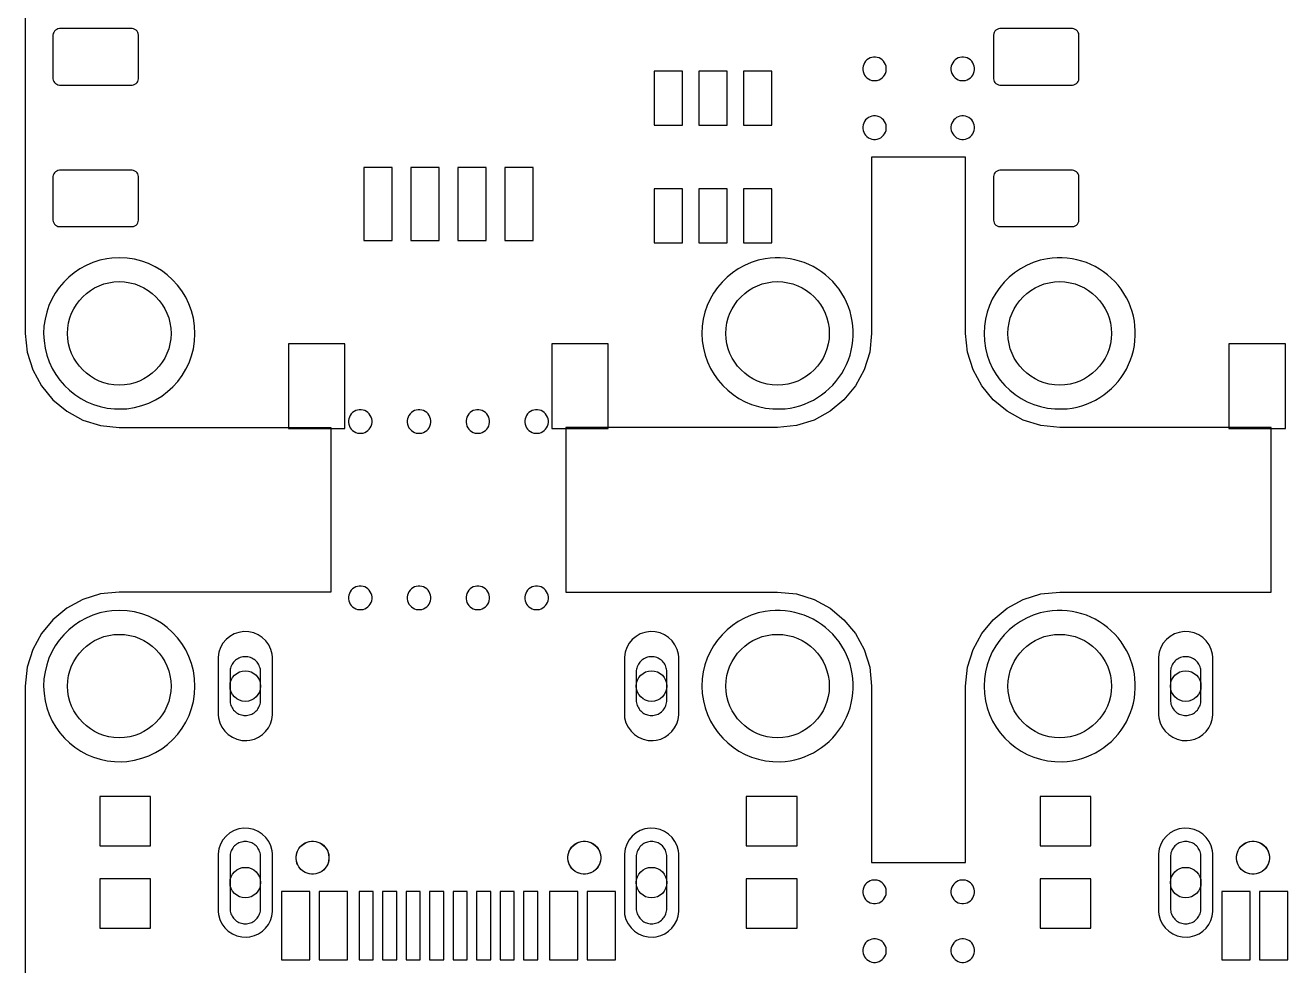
# Model space of a CAD drawing. Header units: millimetres. Extents: x 1 to 99, y 1.7 to 98.2.
# Drawn here: x 1 to 27.85, y 50.3 to 70.3 of the extents above; entities that cross this region are included whole.
import ezdxf

# ---------------------------------------------------------------- set-up
doc = ezdxf.new("R2010")
doc.units = ezdxf.units.MM

msp = doc.modelspace()

# ---------------------------------------------------------------- linework, layer by layer
at = {"layer": '16_copper'}
for points in [[(3.158, 62.149, 1), (2.842, 65.351), (2.738, 65.337, 0.936603), (3.053, 62.142)], [(17.158, 62.149, 1), (16.842, 65.351), (16.738, 65.337, 0.936603), (17.053, 62.142)], [(23.158, 62.149, 1), (22.842, 65.351), (22.738, 65.337, 0.936603), (23.053, 62.142)], [(3.158, 54.649, 1), (2.842, 57.851), (2.738, 57.837, 0.936603), (3.053, 54.642)], [(17.158, 54.649, 1), (16.842, 57.851), (16.738, 57.837, 0.936603), (17.053, 54.642)], [(23.158, 54.649, 1), (22.842, 57.851), (22.738, 57.837, 0.936603), (23.053, 54.642)], [(5.777, 55.099, 0.349916), (6.259, 55.638), (6.259, 56.862), (6.252, 56.926, 0.893656), (5.101, 56.862), (5.101, 55.638), (5.108, 55.574, 0.381721), (5.713, 55.092)], [(14.417, 55.099, 0.349916), (14.899, 55.638), (14.899, 56.862), (14.892, 56.926, 0.893656), (13.741, 56.862), (13.741, 55.638), (13.748, 55.574, 0.381721), (14.353, 55.092)], [(25.777, 55.099, 0.349916), (26.259, 55.638), (26.259, 56.862), (26.252, 56.926, 0.893656), (25.101, 56.862), (25.101, 55.638), (25.108, 55.574, 0.381721), (25.713, 55.092)], [(5.777, 50.919, 0.349916), (6.259, 51.458), (6.259, 52.682), (6.252, 52.746, 0.893656), (5.101, 52.682), (5.101, 51.458), (5.108, 51.394, 0.381721), (5.713, 50.912)], [(14.417, 50.919, 0.349916), (14.899, 51.458), (14.899, 52.682), (14.892, 52.746, 0.893656), (13.741, 52.682), (13.741, 51.458), (13.748, 51.394, 0.381721), (14.353, 50.912)], [(25.777, 50.919, 0.349916), (26.259, 51.458), (26.259, 52.682), (26.252, 52.746, 0.893656), (25.101, 52.682), (25.101, 51.458), (25.108, 51.394, 0.381721), (25.713, 50.912)]]:
    msp.add_lwpolyline(points, format="xyb", close=True, dxfattribs=at)
at = {"layer": '1_copper'}
for points in [[(3.304, 69.036), (3.331, 69.047), (3.356, 69.063), (3.377, 69.084), (3.393, 69.109), (3.404, 69.136), (3.41, 69.165), (3.41, 70.095), (3.404, 70.124), (3.393, 70.151), (3.377, 70.176), (3.356, 70.197), (3.331, 70.213), (3.304, 70.224), (3.275, 70.23), (1.725, 70.23), (1.696, 70.224), (1.669, 70.213), (1.644, 70.197), (1.623, 70.176), (1.607, 70.151), (1.596, 70.124), (1.59, 70.095), (1.59, 69.165), (1.596, 69.136), (1.607, 69.109), (1.623, 69.084), (1.644, 69.063), (1.669, 69.047), (1.696, 69.036), (1.725, 69.03), (3.275, 69.03)], [(23.304, 69.036), (23.331, 69.047), (23.356, 69.063), (23.377, 69.084), (23.393, 69.109), (23.404, 69.136), (23.41, 69.165), (23.41, 70.095), (23.404, 70.124), (23.393, 70.151), (23.377, 70.176), (23.356, 70.197), (23.331, 70.213), (23.304, 70.224), (23.275, 70.23), (21.725, 70.23), (21.696, 70.224), (21.669, 70.213), (21.644, 70.197), (21.623, 70.176), (21.607, 70.151), (21.596, 70.124), (21.59, 70.095), (21.59, 69.165), (21.596, 69.136), (21.607, 69.109), (21.623, 69.084), (21.644, 69.063), (21.669, 69.047), (21.696, 69.036), (21.725, 69.03), (23.275, 69.03)], [(14.975, 69.325), (14.375, 69.325), (14.375, 68.175), (14.975, 68.175)], [(15.925, 69.325), (15.325, 69.325), (15.325, 68.175), (15.925, 68.175)], [(16.875, 69.325), (16.275, 69.325), (16.275, 68.175), (16.875, 68.175)], [(3.304, 66.026), (3.331, 66.037), (3.356, 66.053), (3.377, 66.074), (3.393, 66.099), (3.404, 66.126), (3.41, 66.155), (3.41, 67.085), (3.404, 67.114), (3.393, 67.141), (3.377, 67.166), (3.356, 67.187), (3.331, 67.203), (3.304, 67.214), (3.275, 67.22), (1.725, 67.22), (1.696, 67.214), (1.669, 67.203), (1.644, 67.187), (1.623, 67.166), (1.607, 67.141), (1.596, 67.114), (1.59, 67.085), (1.59, 66.155), (1.596, 66.126), (1.607, 66.099), (1.623, 66.074), (1.644, 66.053), (1.669, 66.037), (1.696, 66.026), (1.725, 66.02), (3.275, 66.02)], [(8.8, 67.275), (8.2, 67.275), (8.2, 65.725), (8.8, 65.725)], [(9.8, 67.275), (9.2, 67.275), (9.2, 65.725), (9.8, 65.725)], [(10.8, 67.275), (10.2, 67.275), (10.2, 65.725), (10.8, 65.725)], [(11.8, 67.275), (11.2, 67.275), (11.2, 65.725), (11.8, 65.725)], [(23.304, 66.026), (23.331, 66.037), (23.356, 66.053), (23.377, 66.074), (23.393, 66.099), (23.404, 66.126), (23.41, 66.155), (23.41, 67.085), (23.404, 67.114), (23.393, 67.141), (23.377, 67.166), (23.356, 67.187), (23.331, 67.203), (23.304, 67.214), (23.275, 67.22), (21.725, 67.22), (21.696, 67.214), (21.669, 67.203), (21.644, 67.187), (21.623, 67.166), (21.607, 67.141), (21.596, 67.114), (21.59, 67.085), (21.59, 66.155), (21.596, 66.126), (21.607, 66.099), (21.623, 66.074), (21.644, 66.053), (21.669, 66.037), (21.696, 66.026), (21.725, 66.02), (23.275, 66.02)], [(14.975, 66.825), (14.375, 66.825), (14.375, 65.675), (14.975, 65.675)], [(15.925, 66.825), (15.325, 66.825), (15.325, 65.675), (15.925, 65.675)], [(16.875, 66.825), (16.275, 66.825), (16.275, 65.675), (16.875, 65.675)], [(7.8, 63.525), (6.6, 63.525), (6.6, 61.725), (7.8, 61.725)], [(13.4, 63.525), (12.2, 63.525), (12.2, 61.725), (13.4, 61.725)], [(27.8, 63.525), (26.6, 63.525), (26.6, 61.725), (27.8, 61.725)], [(3.665, 53.9), (2.585, 53.9), (2.585, 52.85), (3.665, 52.85)], [(17.415, 53.9), (16.335, 53.9), (16.335, 52.85), (17.415, 52.85)], [(23.665, 53.9), (22.585, 53.9), (22.585, 52.85), (23.665, 52.85)], [(3.665, 52.15), (2.585, 52.15), (2.585, 51.1), (3.665, 51.1)], [(17.415, 52.15), (16.335, 52.15), (16.335, 51.1), (17.415, 51.1)], [(23.665, 52.15), (22.585, 52.15), (22.585, 51.1), (23.665, 51.1)], [(7.05, 51.88), (6.45, 51.88), (6.45, 50.43), (7.05, 50.43)], [(7.85, 51.88), (7.25, 51.88), (7.25, 50.43), (7.85, 50.43)], [(8.4, 51.88), (8.1, 51.88), (8.1, 50.43), (8.4, 50.43)], [(8.9, 51.88), (8.6, 51.88), (8.6, 50.43), (8.9, 50.43)], [(9.4, 51.88), (9.1, 51.88), (9.1, 50.43), (9.4, 50.43)], [(9.9, 51.88), (9.6, 51.88), (9.6, 50.43), (9.9, 50.43)], [(10.4, 51.88), (10.1, 51.88), (10.1, 50.43), (10.4, 50.43)], [(10.9, 51.88), (10.6, 51.88), (10.6, 50.43), (10.9, 50.43)], [(11.4, 51.88), (11.1, 51.88), (11.1, 50.43), (11.4, 50.43)], [(11.9, 51.88), (11.6, 51.88), (11.6, 50.43), (11.9, 50.43)], [(12.75, 51.88), (12.15, 51.88), (12.15, 50.43), (12.75, 50.43)], [(13.55, 51.88), (12.95, 51.88), (12.95, 50.43), (13.55, 50.43)], [(27.05, 51.88), (26.45, 51.88), (26.45, 50.43), (27.05, 50.43)], [(27.85, 51.88), (27.25, 51.88), (27.25, 50.43), (27.85, 50.43)]]:
    msp.add_lwpolyline(points, close=True, dxfattribs=at)
for points in [[(3.158, 62.149, 1), (2.842, 65.351), (2.738, 65.337, 0.936603), (3.053, 62.142)], [(17.158, 62.149, 1), (16.842, 65.351), (16.738, 65.337, 0.936603), (17.053, 62.142)], [(23.158, 62.149, 1), (22.842, 65.351), (22.738, 65.337, 0.936603), (23.053, 62.142)], [(3.158, 54.649, 1), (2.842, 57.851), (2.738, 57.837, 0.936603), (3.053, 54.642)], [(17.158, 54.649, 1), (16.842, 57.851), (16.738, 57.837, 0.936603), (17.053, 54.642)], [(23.158, 54.649, 1), (22.842, 57.851), (22.738, 57.837, 0.936603), (23.053, 54.642)], [(5.777, 55.099, 0.349916), (6.259, 55.638), (6.259, 56.862), (6.252, 56.926, 0.893656), (5.101, 56.862), (5.101, 55.638), (5.108, 55.574, 0.381721), (5.713, 55.092)], [(14.417, 55.099, 0.349916), (14.899, 55.638), (14.899, 56.862), (14.892, 56.926, 0.893656), (13.741, 56.862), (13.741, 55.638), (13.748, 55.574, 0.381721), (14.353, 55.092)], [(25.777, 55.099, 0.349916), (26.259, 55.638), (26.259, 56.862), (26.252, 56.926, 0.893656), (25.101, 56.862), (25.101, 55.638), (25.108, 55.574, 0.381721), (25.713, 55.092)], [(5.777, 50.919, 0.349916), (6.259, 51.458), (6.259, 52.682), (6.252, 52.746, 0.893656), (5.101, 52.682), (5.101, 51.458), (5.108, 51.394, 0.381721), (5.713, 50.912)], [(14.417, 50.919, 0.349916), (14.899, 51.458), (14.899, 52.682), (14.892, 52.746, 0.893656), (13.741, 52.682), (13.741, 51.458), (13.748, 51.394, 0.381721), (14.353, 50.912)], [(25.777, 50.919, 0.349916), (26.259, 51.458), (26.259, 52.682), (26.252, 52.746, 0.893656), (25.101, 52.682), (25.101, 51.458), (25.108, 51.394, 0.381721), (25.713, 50.912)]]:
    msp.add_lwpolyline(points, format="xyb", close=True, dxfattribs=at)
at = {"layer": 'drills_NPTH'}
for centre in [(7.11, 52.6), (12.89, 52.6), (27.11, 52.6)]:
    msp.add_circle(centre, 0.35, dxfattribs=at)
at = {"layer": 'drills_PTH'}
for centre in [(5.68, 56.25), (14.32, 56.25), (25.68, 56.25), (5.68, 52.07), (14.32, 52.07), (25.68, 52.07)]:
    msp.add_circle(centre, 0.325, dxfattribs=at)
at = {"layer": 'drills_via_1_16'}
for centre in [(3, 63.75), (17, 63.75), (23, 63.75), (3, 56.25), (17, 56.25), (23, 56.25)]:
    msp.add_circle(centre, 1.1, dxfattribs=at)
at = {"layer": 'holes'}
for points in [[(19.312, 69.355), (19.312, 69.395), (19.306, 69.434), (19.294, 69.471), (19.276, 69.506), (19.253, 69.538), (19.225, 69.566), (19.194, 69.589), (19.158, 69.607), (19.121, 69.619), (19.082, 69.625), (19.043, 69.625), (19.004, 69.619), (18.967, 69.607), (18.931, 69.589), (18.9, 69.566), (18.872, 69.538), (18.849, 69.506), (18.831, 69.471), (18.819, 69.434), (18.812, 69.395), (18.812, 69.355), (18.819, 69.316), (18.831, 69.279), (18.849, 69.244), (18.872, 69.212), (18.9, 69.184), (18.931, 69.161), (18.967, 69.143), (19.004, 69.131), (19.043, 69.125), (19.082, 69.125), (19.121, 69.131), (19.158, 69.143), (19.194, 69.161), (19.225, 69.184), (19.253, 69.212), (19.276, 69.244), (19.294, 69.279), (19.306, 69.316), (19.312, 69.355)], [(21.188, 69.355), (21.188, 69.395), (21.181, 69.434), (21.169, 69.471), (21.151, 69.506), (21.128, 69.538), (21.1, 69.566), (21.069, 69.589), (21.033, 69.607), (20.996, 69.619), (20.957, 69.625), (20.918, 69.625), (20.879, 69.619), (20.842, 69.607), (20.806, 69.589), (20.775, 69.566), (20.747, 69.538), (20.724, 69.506), (20.706, 69.471), (20.694, 69.434), (20.688, 69.395), (20.688, 69.355), (20.694, 69.316), (20.706, 69.279), (20.724, 69.244), (20.747, 69.212), (20.775, 69.184), (20.806, 69.161), (20.842, 69.143), (20.879, 69.131), (20.918, 69.125), (20.957, 69.125), (20.996, 69.131), (21.033, 69.143), (21.069, 69.161), (21.1, 69.184), (21.128, 69.212), (21.151, 69.244), (21.169, 69.279), (21.181, 69.316), (21.188, 69.355)], [(19.312, 68.105), (19.312, 68.145), (19.306, 68.184), (19.294, 68.221), (19.276, 68.256), (19.253, 68.288), (19.225, 68.316), (19.194, 68.339), (19.158, 68.357), (19.121, 68.369), (19.082, 68.375), (19.043, 68.375), (19.004, 68.369), (18.967, 68.357), (18.931, 68.339), (18.9, 68.316), (18.872, 68.288), (18.849, 68.256), (18.831, 68.221), (18.819, 68.184), (18.812, 68.145), (18.812, 68.105), (18.819, 68.066), (18.831, 68.029), (18.849, 67.994), (18.872, 67.962), (18.9, 67.934), (18.931, 67.911), (18.967, 67.893), (19.004, 67.881), (19.043, 67.875), (19.082, 67.875), (19.121, 67.881), (19.158, 67.893), (19.194, 67.911), (19.225, 67.934), (19.253, 67.962), (19.276, 67.994), (19.294, 68.029), (19.306, 68.066), (19.312, 68.105)], [(21.188, 68.105), (21.188, 68.145), (21.181, 68.184), (21.169, 68.221), (21.151, 68.256), (21.128, 68.288), (21.1, 68.316), (21.069, 68.339), (21.033, 68.357), (20.996, 68.369), (20.957, 68.375), (20.918, 68.375), (20.879, 68.369), (20.842, 68.357), (20.806, 68.339), (20.775, 68.316), (20.747, 68.288), (20.724, 68.256), (20.706, 68.221), (20.694, 68.184), (20.688, 68.145), (20.688, 68.105), (20.694, 68.066), (20.706, 68.029), (20.724, 67.994), (20.747, 67.962), (20.775, 67.934), (20.806, 67.911), (20.842, 67.893), (20.879, 67.881), (20.918, 67.875), (20.957, 67.875), (20.996, 67.881), (21.033, 67.893), (21.069, 67.911), (21.1, 67.934), (21.128, 67.962), (21.151, 67.994), (21.169, 68.029), (21.181, 68.066), (21.188, 68.105)], [(12.5, 58.25), (17, 58.25), (17.402, 58.209), (17.777, 58.092), (18.116, 57.907), (18.412, 57.662), (18.657, 57.366), (18.842, 57.026), (18.959, 56.652), (19, 56.25), (19, 52.5), (21, 52.5), (21, 56.25), (21.041, 56.652), (21.158, 57.027), (21.343, 57.366), (21.588, 57.662), (21.884, 57.907), (22.223, 58.092), (22.598, 58.209), (23, 58.25), (27.5, 58.25), (27.5, 61.75), (23, 61.75), (22.598, 61.791), (22.224, 61.908), (21.884, 62.093), (21.588, 62.337), (21.343, 62.634), (21.158, 62.973), (21.041, 63.348), (21, 63.75), (21, 67.5), (19, 67.5), (19, 63.75), (18.959, 63.348), (18.842, 62.973), (18.657, 62.634), (18.412, 62.337), (18.116, 62.093), (17.776, 61.908), (17.402, 61.791), (17, 61.75), (12.5, 61.75), (12.5, 58.25)], [(8.375, 61.855), (8.375, 61.895), (8.369, 61.934), (8.357, 61.971), (8.339, 62.006), (8.316, 62.038), (8.288, 62.066), (8.256, 62.089), (8.221, 62.107), (8.184, 62.119), (8.145, 62.125), (8.105, 62.125), (8.066, 62.119), (8.029, 62.107), (7.994, 62.089), (7.962, 62.066), (7.934, 62.038), (7.911, 62.006), (7.893, 61.971), (7.881, 61.934), (7.875, 61.895), (7.875, 61.855), (7.881, 61.816), (7.893, 61.779), (7.911, 61.744), (7.934, 61.712), (7.962, 61.684), (7.994, 61.661), (8.029, 61.643), (8.066, 61.631), (8.105, 61.625), (8.145, 61.625), (8.184, 61.631), (8.221, 61.643), (8.256, 61.661), (8.288, 61.684), (8.316, 61.712), (8.339, 61.744), (8.357, 61.779), (8.369, 61.816), (8.375, 61.855)], [(9.625, 61.855), (9.625, 61.895), (9.619, 61.934), (9.607, 61.971), (9.589, 62.006), (9.566, 62.038), (9.538, 62.066), (9.506, 62.089), (9.471, 62.107), (9.434, 62.119), (9.395, 62.125), (9.355, 62.125), (9.316, 62.119), (9.279, 62.107), (9.244, 62.089), (9.212, 62.066), (9.184, 62.038), (9.161, 62.006), (9.143, 61.971), (9.131, 61.934), (9.125, 61.895), (9.125, 61.855), (9.131, 61.816), (9.143, 61.779), (9.161, 61.744), (9.184, 61.712), (9.212, 61.684), (9.244, 61.661), (9.279, 61.643), (9.316, 61.631), (9.355, 61.625), (9.395, 61.625), (9.434, 61.631), (9.471, 61.643), (9.506, 61.661), (9.538, 61.684), (9.566, 61.712), (9.589, 61.744), (9.607, 61.779), (9.619, 61.816), (9.625, 61.855)], [(10.875, 61.855), (10.875, 61.895), (10.869, 61.934), (10.857, 61.971), (10.839, 62.006), (10.816, 62.038), (10.788, 62.066), (10.756, 62.089), (10.721, 62.107), (10.684, 62.119), (10.645, 62.125), (10.605, 62.125), (10.566, 62.119), (10.529, 62.107), (10.494, 62.089), (10.462, 62.066), (10.434, 62.038), (10.411, 62.006), (10.393, 61.971), (10.381, 61.934), (10.375, 61.895), (10.375, 61.855), (10.381, 61.816), (10.393, 61.779), (10.411, 61.744), (10.434, 61.712), (10.462, 61.684), (10.494, 61.661), (10.529, 61.643), (10.566, 61.631), (10.605, 61.625), (10.645, 61.625), (10.684, 61.631), (10.721, 61.643), (10.756, 61.661), (10.788, 61.684), (10.816, 61.712), (10.839, 61.744), (10.857, 61.779), (10.869, 61.816), (10.875, 61.855)], [(12.125, 61.855), (12.125, 61.895), (12.119, 61.934), (12.107, 61.971), (12.089, 62.006), (12.066, 62.038), (12.038, 62.066), (12.006, 62.089), (11.971, 62.107), (11.934, 62.119), (11.895, 62.125), (11.855, 62.125), (11.816, 62.119), (11.779, 62.107), (11.744, 62.089), (11.712, 62.066), (11.684, 62.038), (11.661, 62.006), (11.643, 61.971), (11.631, 61.934), (11.625, 61.895), (11.625, 61.855), (11.631, 61.816), (11.643, 61.779), (11.661, 61.744), (11.684, 61.712), (11.712, 61.684), (11.744, 61.661), (11.779, 61.643), (11.816, 61.631), (11.855, 61.625), (11.895, 61.625), (11.934, 61.631), (11.971, 61.643), (12.006, 61.661), (12.038, 61.684), (12.066, 61.712), (12.089, 61.744), (12.107, 61.779), (12.119, 61.816), (12.125, 61.855)], [(8.375, 58.105), (8.375, 58.145), (8.369, 58.184), (8.357, 58.221), (8.339, 58.256), (8.316, 58.288), (8.288, 58.316), (8.256, 58.339), (8.221, 58.357), (8.184, 58.369), (8.145, 58.375), (8.105, 58.375), (8.066, 58.369), (8.029, 58.357), (7.994, 58.339), (7.962, 58.316), (7.934, 58.288), (7.911, 58.256), (7.893, 58.221), (7.881, 58.184), (7.875, 58.145), (7.875, 58.105), (7.881, 58.066), (7.893, 58.029), (7.911, 57.994), (7.934, 57.962), (7.962, 57.934), (7.994, 57.911), (8.029, 57.893), (8.066, 57.881), (8.105, 57.875), (8.145, 57.875), (8.184, 57.881), (8.221, 57.893), (8.256, 57.911), (8.288, 57.934), (8.316, 57.962), (8.339, 57.994), (8.357, 58.029), (8.369, 58.066), (8.375, 58.105)], [(9.625, 58.105), (9.625, 58.145), (9.619, 58.184), (9.607, 58.221), (9.589, 58.256), (9.566, 58.288), (9.538, 58.316), (9.506, 58.339), (9.471, 58.357), (9.434, 58.369), (9.395, 58.375), (9.355, 58.375), (9.316, 58.369), (9.279, 58.357), (9.244, 58.339), (9.212, 58.316), (9.184, 58.288), (9.161, 58.256), (9.143, 58.221), (9.131, 58.184), (9.125, 58.145), (9.125, 58.105), (9.131, 58.066), (9.143, 58.029), (9.161, 57.994), (9.184, 57.962), (9.212, 57.934), (9.244, 57.911), (9.279, 57.893), (9.316, 57.881), (9.355, 57.875), (9.395, 57.875), (9.434, 57.881), (9.471, 57.893), (9.506, 57.911), (9.538, 57.934), (9.566, 57.962), (9.589, 57.994), (9.607, 58.029), (9.619, 58.066), (9.625, 58.105)], [(10.875, 58.105), (10.875, 58.145), (10.869, 58.184), (10.857, 58.221), (10.839, 58.256), (10.816, 58.288), (10.788, 58.316), (10.756, 58.339), (10.721, 58.357), (10.684, 58.369), (10.645, 58.375), (10.605, 58.375), (10.566, 58.369), (10.529, 58.357), (10.494, 58.339), (10.462, 58.316), (10.434, 58.288), (10.411, 58.256), (10.393, 58.221), (10.381, 58.184), (10.375, 58.145), (10.375, 58.105), (10.381, 58.066), (10.393, 58.029), (10.411, 57.994), (10.434, 57.962), (10.462, 57.934), (10.494, 57.911), (10.529, 57.893), (10.566, 57.881), (10.605, 57.875), (10.645, 57.875), (10.684, 57.881), (10.721, 57.893), (10.756, 57.911), (10.788, 57.934), (10.816, 57.962), (10.839, 57.994), (10.857, 58.029), (10.869, 58.066), (10.875, 58.105)], [(12.125, 58.105), (12.125, 58.145), (12.119, 58.184), (12.107, 58.221), (12.089, 58.256), (12.066, 58.288), (12.038, 58.316), (12.006, 58.339), (11.971, 58.357), (11.934, 58.369), (11.895, 58.375), (11.855, 58.375), (11.816, 58.369), (11.779, 58.357), (11.744, 58.339), (11.712, 58.316), (11.684, 58.288), (11.661, 58.256), (11.643, 58.221), (11.631, 58.184), (11.625, 58.145), (11.625, 58.105), (11.631, 58.066), (11.643, 58.029), (11.661, 57.994), (11.684, 57.962), (11.712, 57.934), (11.744, 57.911), (11.779, 57.893), (11.816, 57.881), (11.855, 57.875), (11.895, 57.875), (11.934, 57.881), (11.971, 57.893), (12.006, 57.911), (12.038, 57.934), (12.066, 57.962), (12.089, 57.994), (12.107, 58.029), (12.119, 58.066), (12.125, 58.105)], [(5.355, 55.95), (5.356, 55.922), (5.36, 55.894), (5.366, 55.866), (5.375, 55.839), (5.385, 55.813), (5.399, 55.788), (5.414, 55.764), (5.431, 55.741), (5.45, 55.72), (5.471, 55.701), (5.494, 55.684), (5.518, 55.669), (5.543, 55.655), (5.569, 55.645), (5.596, 55.636), (5.624, 55.63), (5.652, 55.626), (5.68, 55.625), (5.708, 55.626), (5.736, 55.63), (5.764, 55.636), (5.791, 55.645), (5.817, 55.655), (5.843, 55.669), (5.866, 55.684), (5.889, 55.701), (5.91, 55.72), (5.929, 55.741), (5.946, 55.764), (5.961, 55.788), (5.975, 55.813), (5.985, 55.839), (5.994, 55.866), (6, 55.894), (6.004, 55.922), (6.005, 55.95), (6.005, 56.55), (6.004, 56.578), (6, 56.606), (5.994, 56.634), (5.985, 56.661), (5.975, 56.687), (5.961, 56.713), (5.946, 56.736), (5.929, 56.759), (5.91, 56.78), (5.889, 56.799), (5.866, 56.816), (5.843, 56.831), (5.817, 56.845), (5.791, 56.855), (5.764, 56.864), (5.736, 56.87), (5.708, 56.874), (5.68, 56.875), (5.652, 56.874), (5.624, 56.87), (5.596, 56.864), (5.569, 56.855), (5.543, 56.845), (5.518, 56.831), (5.494, 56.816), (5.471, 56.799), (5.45, 56.78), (5.431, 56.759), (5.414, 56.736), (5.399, 56.713), (5.385, 56.687), (5.375, 56.661), (5.366, 56.634), (5.36, 56.606), (5.356, 56.578), (5.355, 56.55), (5.355, 55.95)], [(13.995, 55.95), (13.996, 55.922), (14, 55.894), (14.006, 55.866), (14.015, 55.839), (14.025, 55.813), (14.039, 55.788), (14.054, 55.764), (14.071, 55.741), (14.09, 55.72), (14.111, 55.701), (14.134, 55.684), (14.158, 55.669), (14.183, 55.655), (14.209, 55.645), (14.236, 55.636), (14.264, 55.63), (14.292, 55.626), (14.32, 55.625), (14.348, 55.626), (14.376, 55.63), (14.404, 55.636), (14.431, 55.645), (14.457, 55.655), (14.482, 55.669), (14.506, 55.684), (14.529, 55.701), (14.55, 55.72), (14.569, 55.741), (14.586, 55.764), (14.601, 55.788), (14.615, 55.813), (14.625, 55.839), (14.634, 55.866), (14.64, 55.894), (14.644, 55.922), (14.645, 55.95), (14.645, 56.55), (14.644, 56.578), (14.64, 56.606), (14.634, 56.634), (14.625, 56.661), (14.615, 56.687), (14.601, 56.713), (14.586, 56.736), (14.569, 56.759), (14.55, 56.78), (14.529, 56.799), (14.506, 56.816), (14.482, 56.831), (14.457, 56.845), (14.431, 56.855), (14.404, 56.864), (14.376, 56.87), (14.348, 56.874), (14.32, 56.875), (14.292, 56.874), (14.264, 56.87), (14.236, 56.864), (14.209, 56.855), (14.183, 56.845), (14.158, 56.831), (14.134, 56.816), (14.111, 56.799), (14.09, 56.78), (14.071, 56.759), (14.054, 56.736), (14.039, 56.713), (14.025, 56.687), (14.015, 56.661), (14.006, 56.634), (14, 56.606), (13.996, 56.578), (13.995, 56.55), (13.995, 55.95)], [(25.355, 55.95), (25.356, 55.922), (25.36, 55.894), (25.366, 55.866), (25.375, 55.839), (25.385, 55.813), (25.399, 55.788), (25.414, 55.764), (25.431, 55.741), (25.45, 55.72), (25.471, 55.701), (25.494, 55.684), (25.518, 55.669), (25.543, 55.655), (25.569, 55.645), (25.596, 55.636), (25.624, 55.63), (25.652, 55.626), (25.68, 55.625), (25.708, 55.626), (25.736, 55.63), (25.764, 55.636), (25.791, 55.645), (25.817, 55.655), (25.843, 55.669), (25.866, 55.684), (25.889, 55.701), (25.91, 55.72), (25.929, 55.741), (25.946, 55.764), (25.961, 55.788), (25.975, 55.813), (25.985, 55.839), (25.994, 55.866), (26, 55.894), (26.004, 55.922), (26.005, 55.95), (26.005, 56.55), (26.004, 56.578), (26, 56.606), (25.994, 56.634), (25.985, 56.661), (25.975, 56.687), (25.961, 56.713), (25.946, 56.736), (25.929, 56.759), (25.91, 56.78), (25.889, 56.799), (25.866, 56.816), (25.843, 56.831), (25.817, 56.845), (25.791, 56.855), (25.764, 56.864), (25.736, 56.87), (25.708, 56.874), (25.68, 56.875), (25.652, 56.874), (25.624, 56.87), (25.596, 56.864), (25.569, 56.855), (25.543, 56.845), (25.518, 56.831), (25.494, 56.816), (25.471, 56.799), (25.45, 56.78), (25.431, 56.759), (25.414, 56.736), (25.399, 56.713), (25.385, 56.687), (25.375, 56.661), (25.366, 56.634), (25.36, 56.606), (25.356, 56.578), (25.355, 56.55), (25.355, 55.95)], [(5.355, 51.52), (5.356, 51.492), (5.36, 51.464), (5.366, 51.436), (5.375, 51.409), (5.385, 51.383), (5.399, 51.358), (5.414, 51.334), (5.431, 51.311), (5.45, 51.29), (5.471, 51.271), (5.494, 51.254), (5.518, 51.239), (5.543, 51.225), (5.569, 51.215), (5.596, 51.206), (5.624, 51.2), (5.652, 51.196), (5.68, 51.195), (5.708, 51.196), (5.736, 51.2), (5.764, 51.206), (5.791, 51.215), (5.817, 51.225), (5.843, 51.239), (5.866, 51.254), (5.889, 51.271), (5.91, 51.29), (5.929, 51.311), (5.946, 51.334), (5.961, 51.358), (5.975, 51.383), (5.985, 51.409), (5.994, 51.436), (6, 51.464), (6.004, 51.492), (6.005, 51.52), (6.005, 52.62), (6.004, 52.648), (6, 52.676), (5.994, 52.704), (5.985, 52.731), (5.975, 52.757), (5.961, 52.783), (5.946, 52.806), (5.929, 52.829), (5.91, 52.85), (5.889, 52.869), (5.866, 52.886), (5.843, 52.901), (5.817, 52.915), (5.791, 52.925), (5.764, 52.934), (5.736, 52.94), (5.708, 52.944), (5.68, 52.945), (5.652, 52.944), (5.624, 52.94), (5.596, 52.934), (5.569, 52.925), (5.543, 52.915), (5.518, 52.901), (5.494, 52.886), (5.471, 52.869), (5.45, 52.85), (5.431, 52.829), (5.414, 52.806), (5.399, 52.783), (5.385, 52.757), (5.375, 52.731), (5.366, 52.704), (5.36, 52.676), (5.356, 52.648), (5.355, 52.62), (5.355, 51.52)], [(6.76, 52.623), (6.766, 52.668), (6.778, 52.713), (6.795, 52.755), (6.818, 52.795), (6.846, 52.831), (6.879, 52.864), (6.915, 52.892), (6.955, 52.915), (6.997, 52.932), (7.042, 52.944), (7.087, 52.95), (7.133, 52.95), (7.178, 52.944), (7.223, 52.932), (7.265, 52.915), (7.305, 52.892), (7.341, 52.864), (7.374, 52.831), (7.402, 52.795), (7.425, 52.755), (7.442, 52.713), (7.454, 52.668), (7.46, 52.623), (7.46, 52.577), (7.454, 52.532), (7.442, 52.487), (7.425, 52.445), (7.402, 52.405), (7.374, 52.369), (7.341, 52.336), (7.305, 52.308), (7.265, 52.285), (7.223, 52.268), (7.178, 52.256), (7.133, 52.25), (7.087, 52.25), (7.042, 52.256), (6.997, 52.268), (6.955, 52.285), (6.915, 52.308), (6.879, 52.336), (6.846, 52.369), (6.818, 52.405), (6.795, 52.445), (6.778, 52.487), (6.766, 52.532), (6.76, 52.577), (6.76, 52.623)], [(12.54, 52.623), (12.546, 52.668), (12.558, 52.713), (12.575, 52.755), (12.598, 52.795), (12.626, 52.831), (12.659, 52.864), (12.695, 52.892), (12.735, 52.915), (12.777, 52.932), (12.822, 52.944), (12.867, 52.95), (12.913, 52.95), (12.958, 52.944), (13.003, 52.932), (13.045, 52.915), (13.085, 52.892), (13.121, 52.864), (13.154, 52.831), (13.182, 52.795), (13.205, 52.755), (13.222, 52.713), (13.234, 52.668), (13.24, 52.623), (13.24, 52.577), (13.234, 52.532), (13.222, 52.487), (13.205, 52.445), (13.182, 52.405), (13.154, 52.369), (13.121, 52.336), (13.085, 52.308), (13.045, 52.285), (13.003, 52.268), (12.958, 52.256), (12.913, 52.25), (12.867, 52.25), (12.822, 52.256), (12.777, 52.268), (12.735, 52.285), (12.695, 52.308), (12.659, 52.336), (12.626, 52.369), (12.598, 52.405), (12.575, 52.445), (12.558, 52.487), (12.546, 52.532), (12.54, 52.577), (12.54, 52.623)], [(13.995, 51.52), (13.996, 51.492), (14, 51.464), (14.006, 51.436), (14.015, 51.409), (14.025, 51.383), (14.039, 51.358), (14.054, 51.334), (14.071, 51.311), (14.09, 51.29), (14.111, 51.271), (14.134, 51.254), (14.158, 51.239), (14.183, 51.225), (14.209, 51.215), (14.236, 51.206), (14.264, 51.2), (14.292, 51.196), (14.32, 51.195), (14.348, 51.196), (14.376, 51.2), (14.404, 51.206), (14.431, 51.215), (14.457, 51.225), (14.482, 51.239), (14.506, 51.254), (14.529, 51.271), (14.55, 51.29), (14.569, 51.311), (14.586, 51.334), (14.601, 51.358), (14.615, 51.383), (14.625, 51.409), (14.634, 51.436), (14.64, 51.464), (14.644, 51.492), (14.645, 51.52), (14.645, 52.62), (14.644, 52.648), (14.64, 52.676), (14.634, 52.704), (14.625, 52.731), (14.615, 52.757), (14.601, 52.783), (14.586, 52.806), (14.569, 52.829), (14.55, 52.85), (14.529, 52.869), (14.506, 52.886), (14.482, 52.901), (14.457, 52.915), (14.431, 52.925), (14.404, 52.934), (14.376, 52.94), (14.348, 52.944), (14.32, 52.945), (14.292, 52.944), (14.264, 52.94), (14.236, 52.934), (14.209, 52.925), (14.183, 52.915), (14.158, 52.901), (14.134, 52.886), (14.111, 52.869), (14.09, 52.85), (14.071, 52.829), (14.054, 52.806), (14.039, 52.783), (14.025, 52.757), (14.015, 52.731), (14.006, 52.704), (14, 52.676), (13.996, 52.648), (13.995, 52.62), (13.995, 51.52)], [(25.355, 51.52), (25.356, 51.492), (25.36, 51.464), (25.366, 51.436), (25.375, 51.409), (25.385, 51.383), (25.399, 51.358), (25.414, 51.334), (25.431, 51.311), (25.45, 51.29), (25.471, 51.271), (25.494, 51.254), (25.518, 51.239), (25.543, 51.225), (25.569, 51.215), (25.596, 51.206), (25.624, 51.2), (25.652, 51.196), (25.68, 51.195), (25.708, 51.196), (25.736, 51.2), (25.764, 51.206), (25.791, 51.215), (25.817, 51.225), (25.843, 51.239), (25.866, 51.254), (25.889, 51.271), (25.91, 51.29), (25.929, 51.311), (25.946, 51.334), (25.961, 51.358), (25.975, 51.383), (25.985, 51.409), (25.994, 51.436), (26, 51.464), (26.004, 51.492), (26.005, 51.52), (26.005, 52.62), (26.004, 52.648), (26, 52.676), (25.994, 52.704), (25.985, 52.731), (25.975, 52.757), (25.961, 52.783), (25.946, 52.806), (25.929, 52.829), (25.91, 52.85), (25.889, 52.869), (25.866, 52.886), (25.843, 52.901), (25.817, 52.915), (25.791, 52.925), (25.764, 52.934), (25.736, 52.94), (25.708, 52.944), (25.68, 52.945), (25.652, 52.944), (25.624, 52.94), (25.596, 52.934), (25.569, 52.925), (25.543, 52.915), (25.518, 52.901), (25.494, 52.886), (25.471, 52.869), (25.45, 52.85), (25.431, 52.829), (25.414, 52.806), (25.399, 52.783), (25.385, 52.757), (25.375, 52.731), (25.366, 52.704), (25.36, 52.676), (25.356, 52.648), (25.355, 52.62), (25.355, 51.52)], [(26.76, 52.623), (26.766, 52.668), (26.778, 52.713), (26.795, 52.755), (26.818, 52.795), (26.846, 52.831), (26.879, 52.864), (26.915, 52.892), (26.955, 52.915), (26.997, 52.932), (27.042, 52.944), (27.087, 52.95), (27.133, 52.95), (27.178, 52.944), (27.223, 52.932), (27.265, 52.915), (27.305, 52.892), (27.341, 52.864), (27.374, 52.831), (27.402, 52.795), (27.425, 52.755), (27.442, 52.713), (27.454, 52.668), (27.46, 52.623), (27.46, 52.577), (27.454, 52.532), (27.442, 52.487), (27.425, 52.445), (27.402, 52.405), (27.374, 52.369), (27.341, 52.336), (27.305, 52.308), (27.265, 52.285), (27.223, 52.268), (27.178, 52.256), (27.133, 52.25), (27.087, 52.25), (27.042, 52.256), (26.997, 52.268), (26.955, 52.285), (26.915, 52.308), (26.879, 52.336), (26.846, 52.369), (26.818, 52.405), (26.795, 52.445), (26.778, 52.487), (26.766, 52.532), (26.76, 52.577), (26.76, 52.623)], [(19.312, 51.855), (19.312, 51.895), (19.306, 51.934), (19.294, 51.971), (19.276, 52.006), (19.253, 52.038), (19.225, 52.066), (19.194, 52.089), (19.158, 52.107), (19.121, 52.119), (19.082, 52.125), (19.043, 52.125), (19.004, 52.119), (18.967, 52.107), (18.931, 52.089), (18.9, 52.066), (18.872, 52.038), (18.849, 52.006), (18.831, 51.971), (18.819, 51.934), (18.812, 51.895), (18.812, 51.855), (18.819, 51.816), (18.831, 51.779), (18.849, 51.744), (18.872, 51.712), (18.9, 51.684), (18.931, 51.661), (18.967, 51.643), (19.004, 51.631), (19.043, 51.625), (19.082, 51.625), (19.121, 51.631), (19.158, 51.643), (19.194, 51.661), (19.225, 51.684), (19.253, 51.712), (19.276, 51.744), (19.294, 51.779), (19.306, 51.816), (19.312, 51.855)], [(21.188, 51.855), (21.188, 51.895), (21.181, 51.934), (21.169, 51.971), (21.151, 52.006), (21.128, 52.038), (21.1, 52.066), (21.069, 52.089), (21.033, 52.107), (20.996, 52.119), (20.957, 52.125), (20.918, 52.125), (20.879, 52.119), (20.842, 52.107), (20.806, 52.089), (20.775, 52.066), (20.747, 52.038), (20.724, 52.006), (20.706, 51.971), (20.694, 51.934), (20.688, 51.895), (20.688, 51.855), (20.694, 51.816), (20.706, 51.779), (20.724, 51.744), (20.747, 51.712), (20.775, 51.684), (20.806, 51.661), (20.842, 51.643), (20.879, 51.631), (20.918, 51.625), (20.957, 51.625), (20.996, 51.631), (21.033, 51.643), (21.069, 51.661), (21.1, 51.684), (21.128, 51.712), (21.151, 51.744), (21.169, 51.779), (21.181, 51.816), (21.188, 51.855)], [(19.312, 50.605), (19.312, 50.645), (19.306, 50.684), (19.294, 50.721), (19.276, 50.756), (19.253, 50.788), (19.225, 50.816), (19.194, 50.839), (19.158, 50.857), (19.121, 50.869), (19.082, 50.875), (19.043, 50.875), (19.004, 50.869), (18.967, 50.857), (18.931, 50.839), (18.9, 50.816), (18.872, 50.788), (18.849, 50.756), (18.831, 50.721), (18.819, 50.684), (18.812, 50.645), (18.812, 50.605), (18.819, 50.566), (18.831, 50.529), (18.849, 50.494), (18.872, 50.462), (18.9, 50.434), (18.931, 50.411), (18.967, 50.393), (19.004, 50.381), (19.043, 50.375), (19.082, 50.375), (19.121, 50.381), (19.158, 50.393), (19.194, 50.411), (19.225, 50.434), (19.253, 50.462), (19.276, 50.494), (19.294, 50.529), (19.306, 50.566), (19.312, 50.605)], [(21.188, 50.605), (21.188, 50.645), (21.181, 50.684), (21.169, 50.721), (21.151, 50.756), (21.128, 50.788), (21.1, 50.816), (21.069, 50.839), (21.033, 50.857), (20.996, 50.869), (20.957, 50.875), (20.918, 50.875), (20.879, 50.869), (20.842, 50.857), (20.806, 50.839), (20.775, 50.816), (20.747, 50.788), (20.724, 50.756), (20.706, 50.721), (20.694, 50.684), (20.688, 50.645), (20.688, 50.605), (20.694, 50.566), (20.706, 50.529), (20.724, 50.494), (20.747, 50.462), (20.775, 50.434), (20.806, 50.411), (20.842, 50.393), (20.879, 50.381), (20.918, 50.375), (20.957, 50.375), (20.996, 50.381), (21.033, 50.393), (21.069, 50.411), (21.1, 50.434), (21.128, 50.462), (21.151, 50.494), (21.169, 50.529), (21.181, 50.566), (21.188, 50.605)]]:
    msp.add_lwpolyline(points, close=True, dxfattribs=at)
at = {"layer": 'outline'}
msp.add_lwpolyline([(1, 76.25), (1, 63.75), (1.041, 63.348), (1.158, 62.973), (1.343, 62.634), (1.588, 62.337), (1.884, 62.093), (2.224, 61.908), (2.598, 61.791), (3, 61.75), (7.5, 61.75), (7.5, 58.25), (3, 58.25), (2.598, 58.209), (2.224, 58.092), (1.884, 57.907), (1.588, 57.662), (1.343, 57.366), (1.158, 57.027), (1.041, 56.652), (1, 56.25), (1, 43.75)], dxfattribs=at)

doc.saveas('drawing.dxf')
